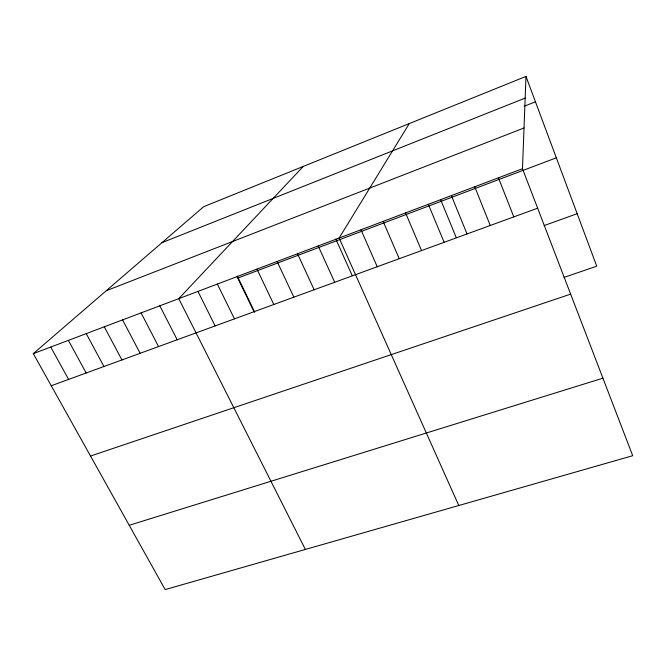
<?xml version="1.0" encoding="UTF-8"?>
<svg xmlns="http://www.w3.org/2000/svg" width="666" height="666" viewBox="0 0 666 666"><rect width="100%" height="100%" fill="white"/><g stroke="black" fill="none" stroke-linecap="round" stroke-linejoin="round"><path stroke-width="1" d="M522.485 168.723L525.982 76.407L203.713 206.668L33.3 353.638L165.168 589.593L632.7 455.71L522.485 168.723L33.3 353.638M409.274 123.585L339.127 238.037L458.774 505.519M303.255 166.433L178.763 298.651L305.369 549.442M161.996 242.64L525.166 98.093M524.225 106.227L535.447 101.781M106.244 290.726L524.034 127.972M238.17 277.93L556.343 157.825M51.249 385.747L537.637 208.183M544.147 225.566L577.172 213.703M564.052 277.397L596.744 266.2L525.982 76.407M90.534 456.043L570.645 294.122M129.229 525.283L602.921 378.171M50.741 347.044L68.615 379.412M68.382 340.376L86.18 372.993M86.239 333.633L103.954 366.508M104.304 326.798L121.945 359.94M122.586 319.888L140.135 353.296M141.084 312.895L158.55 346.57M159.815 305.819L177.189 339.768M197.952 291.4L215.135 325.915M217.374 284.057L234.457 318.864M237.263 276.065L254.77 312.262M237.038 276.623L254.012 311.721M256.943 269.097L273.809 304.495M277.106 261.48L293.856 297.178M297.519 253.763L314.152 289.768M318.19 245.945L334.707 282.267M335.781 238.969L352.231 275.649M360.98 229.77L377.231 266.741M383.125 221.403L399.242 258.708M405.577 212.912L421.536 250.566M428.321 204.312L444.139 242.316M440.501 199.375L456.268 237.654M451.382 195.596L467.041 233.957M474.758 186.763L490.251 225.483M498.459 177.805L513.786 216.891"/></g></svg>
